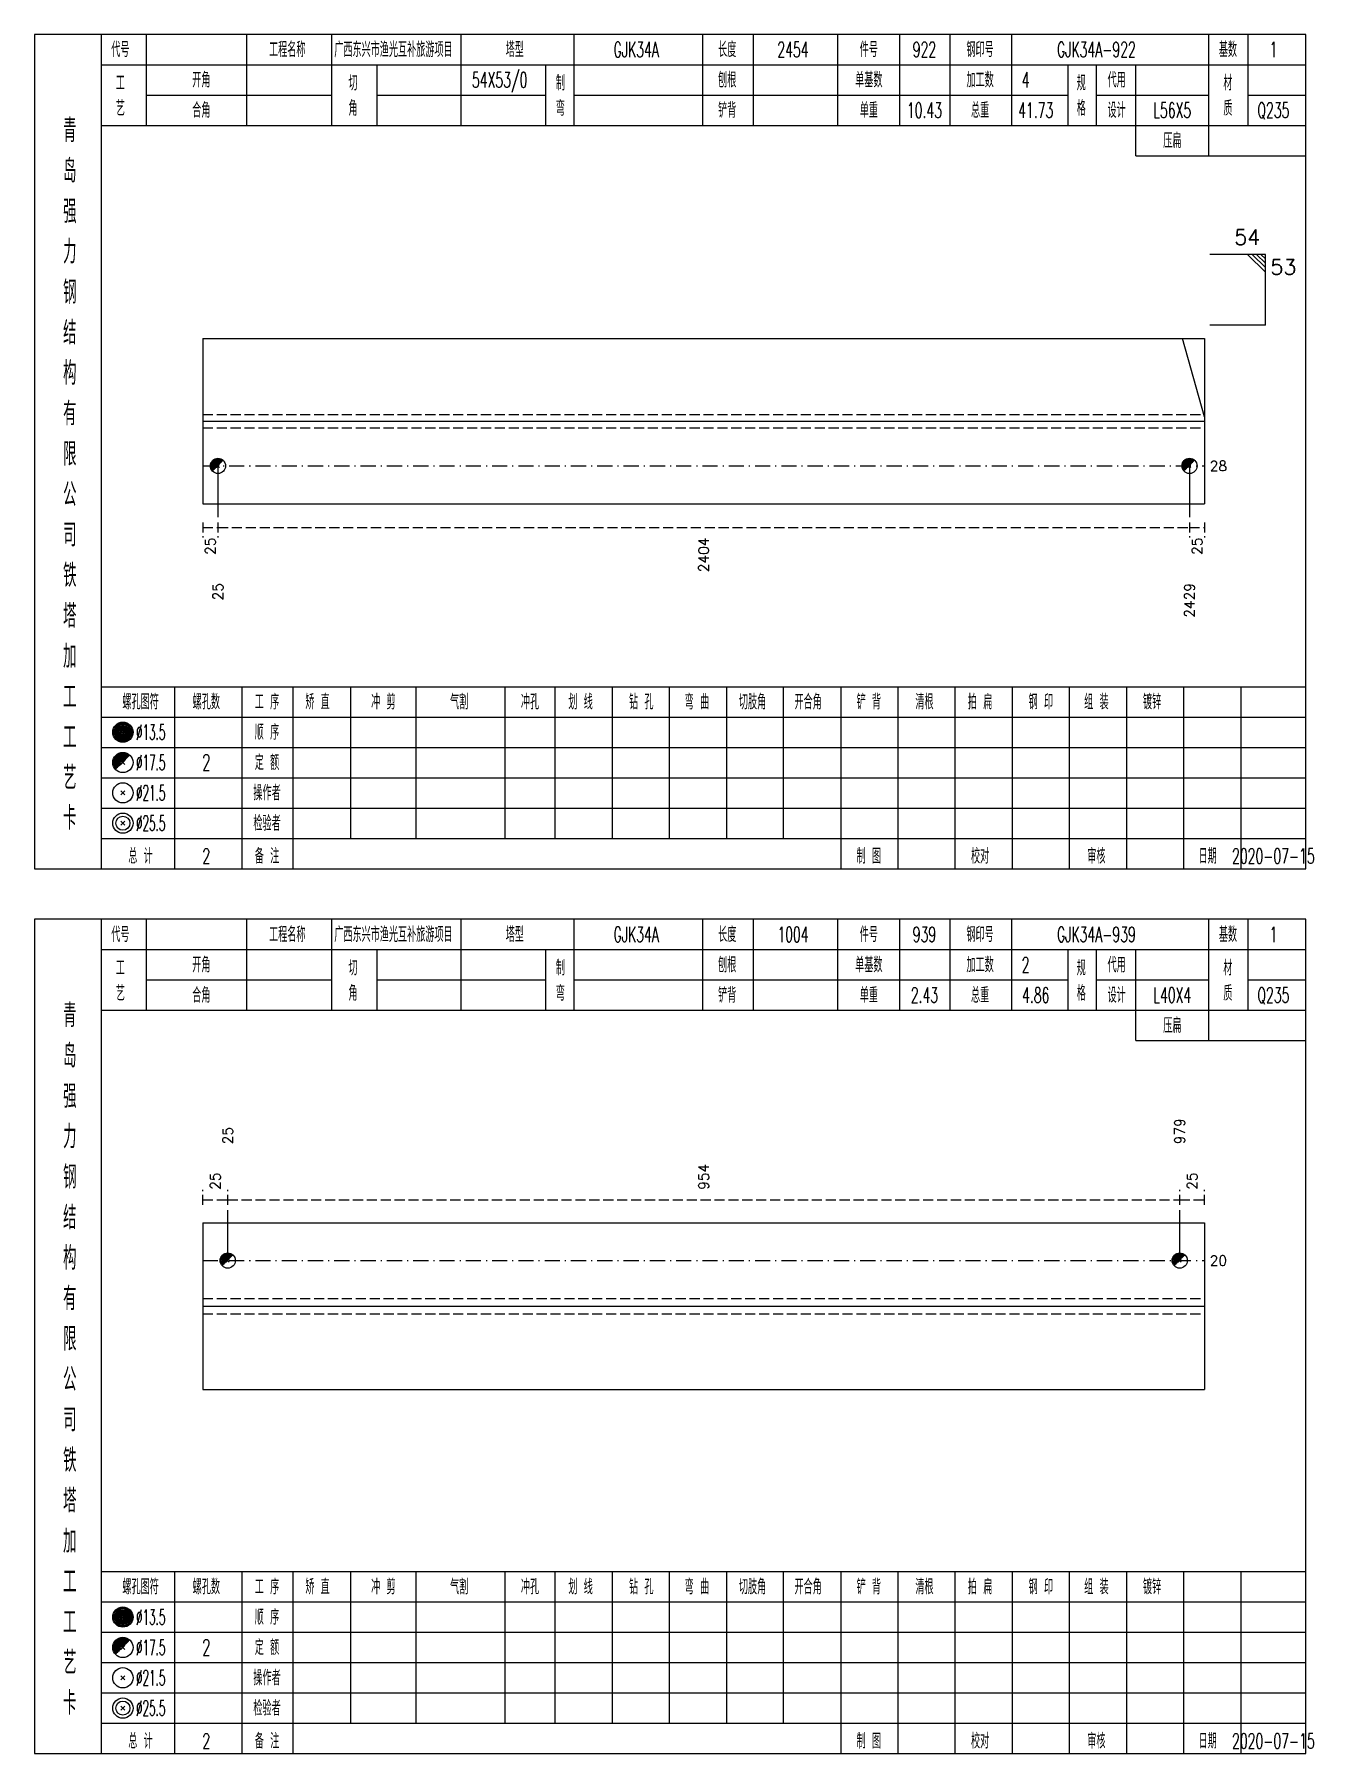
# Model space of a CAD drawing. Extents: x 0 to 2606, y -377 to 6479.
# Drawn here: x 1829.8 to 2082.7, y 2100 to 2440 of the extents above; entities that cross this region are included whole.
import ezdxf
from ezdxf.enums import TextEntityAlignment as Align

# ---------------------------------------------------------------- set-up
doc = ezdxf.new("R2010")
doc.units = 0
doc.header["$MEASUREMENT"] = 0
doc.linetypes.add('一点画线', pattern=[5.2, 3, -1, 0.2, -1])
doc.linetypes.add('虚线', pattern=[2.75, 2, -0.75])
doc.layers.get('0').update_dxf_attribs({"linetype": 'CONTINUOUS', "lineweight": 25})
doc.layers.add('1', color=7, linetype='CONTINUOUS', lineweight=25)
doc.layers.add('4', color=7, linetype='CONTINUOUS', lineweight=25)
doc.styles.get("Standard").update_dxf_attribs({"font": 'simplex.shx', "width": 0.7, "height": 3, "bigfont": 'gbhzfs.shx'})

msp = doc.modelspace()

# ---------------------------------------------------------------- linework, layer by layer
at = {"color": 7, "linetype": 'Continuous', "lineweight": 13}
for p, q in [((2073.2, 2396.5), (2062.2, 2396.5)), ((2069.7, 2396.5), (2073.2, 2393)), ((2070.57, 2396.5), (2073.2, 2393.88)), ((2071.45, 2396.5), (2073.2, 2394.75)), ((2072.32, 2396.5), (2073.2, 2395.62)), ((2073.2, 2382.5), (2073.2, 2396.5)), ((2073.2, 2382.5), (2062.2, 2382.5)), ((2061.2, 2364.38), (2056.84, 2379.84)), ((1866.1, 2354.66), (1866.1, 2344.5)), ((2058.2, 2354.66), (2058.2, 2344.5)), ((1868.03, 2197.5), (1868.03, 2207.5)), ((2056.27, 2197.5), (2056.27, 2207.5))]:
    msp.add_line(p, q, dxfattribs=at)
at = {"color": 7, "linetype": 'Continuous', "lineweight": 18}
for p, q in [((1863.1, 2379.84), (1863.1, 2347.16)), ((1863.1, 2379.84), (2061.2, 2379.84)), ((2061.2, 2379.84), (2061.2, 2347.16)), ((1863.1, 2363.5), (2061.2, 2363.5)), ((1863.1, 2205), (1863.1, 2172)), ((1863.1, 2205), (2061.2, 2205)), ((2061.2, 2205), (2061.2, 2172)), ((1863.1, 2188.5), (2061.2, 2188.5))]:
    msp.add_line(p, q, dxfattribs=at)
at = {"color": 1, "linetype": '虚线', "lineweight": 18}
for p, q in [((1863.1, 2364.84), (2061.2, 2364.84)), ((1863.1, 2362.16), (2061.2, 2362.16)), ((1863.1, 2190), (2061.2, 2190)), ((1863.1, 2187), (2061.2, 2187))]:
    msp.add_line(p, q, dxfattribs=at)
at = {"color": 3, "linetype": '一点画线', "lineweight": 13}
for p, q in [((1863.1, 2354.66), (2061.2, 2354.66)), ((1863.1, 2197.5), (2061.2, 2197.5))]:
    msp.add_line(p, q, dxfattribs=at)
at = {"color": 8, "linetype": '虚线', "lineweight": 9}
for p, q in [((1863.1, 2343.5), (1863.1, 2340.5)), ((1866.1, 2343.5), (1866.1, 2340.5)), ((1866.1, 2343.5), (1866.1, 2340.5)), ((2058.2, 2343.5), (2058.2, 2340.5)), ((2058.2, 2343.5), (2058.2, 2340.5)), ((2061.2, 2343.5), (2061.2, 2340.5)), ((1863.1, 2342.5), (1866.1, 2342.5)), ((1866.1, 2342.5), (2058.2, 2342.5)), ((2058.2, 2342.5), (2061.2, 2342.5)), ((1863.1, 2208.5), (1863.1, 2211.5)), ((1868.03, 2208.5), (1868.03, 2211.5)), ((1868.03, 2208.5), (1868.03, 2211.5)), ((2056.27, 2208.5), (2056.27, 2211.5)), ((2056.27, 2208.5), (2056.27, 2211.5)), ((2061.2, 2208.5), (2061.2, 2211.5)), ((1863.1, 2209.5), (1868.03, 2209.5)), ((1868.03, 2209.5), (2056.27, 2209.5)), ((2056.27, 2209.5), (2061.2, 2209.5))]:
    msp.add_line(p, q, dxfattribs=at)
at = {"color": 7, "linetype": 'Continuous', "lineweight": 0}
for p, q in [((1867.73, 2197.2), (1868.33, 2197.8)), ((1867.73, 2197.8), (1868.33, 2197.2)), ((2055.97, 2197.2), (2056.57, 2197.8)), ((2055.97, 2197.8), (2056.57, 2197.2))]:
    msp.add_line(p, q, dxfattribs=at)
at = {"color": 7, "linetype": 'Continuous', "lineweight": 13}
for centre in [(1868.03, 2197.5), (2056.27, 2197.5)]:
    msp.add_circle(centre, 1.5, dxfattribs=at)
for centre, radius in [((1868.03, 2197.5), 1.35), ((1868.03, 2197.5), 1.2), ((1868.03, 2197.5), 1.05), ((1868.03, 2197.5), 0.9), ((1868.03, 2197.5), 0.75), ((1868.03, 2197.5), 0.6), ((1868.03, 2197.5), 0.45), ((1868.03, 2197.5), 0.3), ((1868.03, 2197.5), 0.15), ((2056.27, 2197.5), 1.35), ((2056.27, 2197.5), 1.2), ((2056.27, 2197.5), 1.05), ((2056.27, 2197.5), 0.9), ((2056.27, 2197.5), 0.75), ((2056.27, 2197.5), 0.6), ((2056.27, 2197.5), 0.45), ((2056.27, 2197.5), 0.3), ((2056.27, 2197.5), 0.15)]:
    msp.add_arc(centre, radius, 45, 225, dxfattribs=at)
at = {"layer": '1', "color": 7, "linetype": 'Continuous', "lineweight": 0}
for p, q in [((1865.8, 2354.36), (1866.4, 2354.96)), ((1865.8, 2354.96), (1866.4, 2354.36)), ((2057.9, 2354.36), (2058.5, 2354.96)), ((2057.9, 2354.96), (2058.5, 2354.36))]:
    msp.add_line(p, q, dxfattribs=at)
at = {"layer": '1', "color": 7, "linetype": 'Continuous', "lineweight": 18}
for p, q in [((1863.1, 2347.16), (2061.2, 2347.16)), ((1863.1, 2172), (2061.2, 2172))]:
    msp.add_line(p, q, dxfattribs=at)
at = {"layer": '1', "color": 7, "linetype": 'Continuous', "lineweight": 13}
for centre in [(1866.1, 2354.66), (2058.2, 2354.66)]:
    msp.add_circle(centre, 1.5, dxfattribs=at)
for centre, radius in [((1866.1, 2354.66), 1.35), ((1866.1, 2354.66), 1.2), ((1866.1, 2354.66), 1.05), ((1866.1, 2354.66), 0.9), ((1866.1, 2354.66), 0.75), ((1866.1, 2354.66), 0.6), ((1866.1, 2354.66), 0.45), ((1866.1, 2354.66), 0.3), ((1866.1, 2354.66), 0.15), ((2058.2, 2354.66), 1.35), ((2058.2, 2354.66), 1.2), ((2058.2, 2354.66), 1.05), ((2058.2, 2354.66), 0.9), ((2058.2, 2354.66), 0.75), ((2058.2, 2354.66), 0.6), ((2058.2, 2354.66), 0.45), ((2058.2, 2354.66), 0.3), ((2058.2, 2354.66), 0.15)]:
    msp.add_arc(centre, radius, 45, 225, dxfattribs=at)
at = {"layer": '4', "color": 1, "linetype": 'Continuous', "lineweight": 18}
for p, q in [((1843.1, 2275), (1843.1, 2440)), ((1852, 2422), (1852, 2440)), ((1871.8, 2422), (1871.8, 2440)), ((1888.6, 2422), (1888.6, 2440)), ((1914.2, 2422), (1914.2, 2440)), ((1936.5, 2422), (1936.5, 2440)), ((1962, 2422), (1962, 2440)), ((1972, 2422), (1972, 2440)), ((1988.7, 2422), (1988.7, 2440)), ((2000.9, 2422), (2000.9, 2440)), ((2010.9, 2422), (2010.9, 2440)), ((2023.1, 2422), (2023.1, 2440)), ((2062, 2416), (2062, 2440)), ((2069.8, 2422), (2069.8, 2440)), ((1843.1, 2434), (2081.2, 2434)), ((1897.6, 2422), (1897.6, 2434)), ((1930.9, 2422), (1930.9, 2434)), ((2034.2, 2422), (2034.2, 2434)), ((2039.8, 2422), (2039.8, 2434)), ((2047.6, 2416), (2047.6, 2434)), ((1852, 2428), (1888.6, 2428)), ((1897.6, 2428), (1930.9, 2428)), ((1936.5, 2428), (2034.2, 2428)), ((2039.8, 2428), (2062, 2428)), ((2069.8, 2428), (2081.2, 2428)), ((1843.1, 2422), (2081.2, 2422)), ((2047.6, 2416), (2081.2, 2416)), ((1843.1, 2311), (2081.2, 2311)), ((1857.6, 2275), (1857.6, 2311)), ((1870.9, 2275), (1870.9, 2311)), ((1881, 2275), (1881, 2311)), ((1892.4, 2281), (1892.4, 2311)), ((1905.3, 2281), (1905.3, 2311)), ((1922.9, 2281), (1922.9, 2311)), ((1932.8, 2281), (1932.8, 2311)), ((1944.1, 2281), (1944.1, 2311)), ((1955.4, 2281), (1955.4, 2311)), ((1966.7, 2281), (1966.7, 2311)), ((1977.9, 2281), (1977.9, 2311)), ((1989.3, 2281), (1989.3, 2311)), ((2000.6, 2281), (2000.6, 2311)), ((2011.9, 2281), (2011.9, 2311)), ((2023.2, 2281), (2023.2, 2311)), ((2034.5, 2281), (2034.5, 2311)), ((2045.8, 2281), (2045.8, 2311)), ((2057.1, 2281), (2057.1, 2311)), ((2068.4, 2281), (2068.4, 2311)), ((1843.1, 2305), (2081.2, 2305)), ((1843.1, 2299), (2081.2, 2299)), ((1843.1, 2293), (2081.2, 2293)), ((1843.1, 2287), (2081.2, 2287)), ((1843.1, 2281), (2081.2, 2281)), ((1989.3, 2275), (1989.3, 2281)), ((2000.6, 2275), (2000.6, 2281)), ((2011.9, 2275), (2011.9, 2281)), ((2023.2, 2275), (2023.2, 2281)), ((2034.5, 2275), (2034.5, 2281)), ((2045.8, 2275), (2045.8, 2281)), ((2057.1, 2275), (2057.1, 2281)), ((2068.4, 2275), (2068.4, 2281)), ((1843.1, 2100), (1843.1, 2265)), ((1852, 2247), (1852, 2265)), ((1871.8, 2247), (1871.8, 2265)), ((1888.6, 2247), (1888.6, 2265)), ((1914.2, 2247), (1914.2, 2265)), ((1936.5, 2247), (1936.5, 2265)), ((1962, 2247), (1962, 2265)), ((1972, 2247), (1972, 2265)), ((1988.7, 2247), (1988.7, 2265)), ((2000.9, 2247), (2000.9, 2265)), ((2010.9, 2247), (2010.9, 2265)), ((2023.1, 2247), (2023.1, 2265)), ((2062, 2241), (2062, 2265)), ((2069.8, 2247), (2069.8, 2265)), ((1843.1, 2259), (2081.2, 2259)), ((1897.6, 2247), (1897.6, 2259)), ((1930.9, 2247), (1930.9, 2259)), ((2034.2, 2247), (2034.2, 2259)), ((2039.8, 2247), (2039.8, 2259)), ((2047.6, 2241), (2047.6, 2259)), ((1852, 2253), (1888.6, 2253)), ((1897.6, 2253), (1930.9, 2253)), ((1936.5, 2253), (2034.2, 2253)), ((2039.8, 2253), (2062, 2253)), ((2069.8, 2253), (2081.2, 2253)), ((1843.1, 2247), (2081.2, 2247)), ((2047.6, 2241), (2081.2, 2241)), ((1843.1, 2136), (2081.2, 2136)), ((1857.6, 2100), (1857.6, 2136)), ((1870.9, 2100), (1870.9, 2136)), ((1881, 2100), (1881, 2136)), ((1892.4, 2106), (1892.4, 2136)), ((1905.3, 2106), (1905.3, 2136)), ((1922.9, 2106), (1922.9, 2136)), ((1932.8, 2106), (1932.8, 2136)), ((1944.1, 2106), (1944.1, 2136)), ((1955.4, 2106), (1955.4, 2136)), ((1966.7, 2106), (1966.7, 2136)), ((1977.9, 2106), (1977.9, 2136)), ((1989.3, 2106), (1989.3, 2136)), ((2000.6, 2106), (2000.6, 2136)), ((2011.9, 2106), (2011.9, 2136)), ((2023.2, 2106), (2023.2, 2136)), ((2034.5, 2106), (2034.5, 2136)), ((2045.8, 2106), (2045.8, 2136)), ((2057.1, 2106), (2057.1, 2136)), ((2068.4, 2106), (2068.4, 2136)), ((1843.1, 2130), (2081.2, 2130)), ((1843.1, 2124), (2081.2, 2124)), ((1843.1, 2118), (2081.2, 2118)), ((1843.1, 2112), (2081.2, 2112)), ((1843.1, 2106), (2081.2, 2106)), ((1989.3, 2100), (1989.3, 2106)), ((2000.6, 2100), (2000.6, 2106)), ((2011.9, 2100), (2011.9, 2106)), ((2023.2, 2100), (2023.2, 2106)), ((2034.5, 2100), (2034.5, 2106)), ((2045.8, 2100), (2045.8, 2106)), ((2057.1, 2100), (2057.1, 2106)), ((2068.4, 2100), (2068.4, 2106))]:
    msp.add_line(p, q, dxfattribs=at)
at = {"layer": '4', "color": 7, "linetype": 'Continuous', "lineweight": 13}
for p, q in [((1847.1, 2301.8), (1847.5, 2302.2)), ((1847.5, 2301.8), (1847.1, 2302.2)), ((1846.9, 2289.6), (1847.7, 2290.4)), ((1847.7, 2289.6), (1846.9, 2290.4)), ((1846.9, 2283.6), (1847.7, 2284.4)), ((1847.7, 2283.6), (1846.9, 2284.4)), ((1847.1, 2126.8), (1847.5, 2127.2)), ((1847.5, 2126.8), (1847.1, 2127.2)), ((1846.9, 2114.6), (1847.7, 2115.4)), ((1847.7, 2114.6), (1846.9, 2115.4)), ((1846.9, 2108.6), (1847.7, 2109.4)), ((1847.7, 2108.6), (1846.9, 2109.4))]:
    msp.add_line(p, q, dxfattribs=at)
at = {"layer": '4', "color": 7, "linetype": 'Continuous', "lineweight": 0}
for p, q in [((1846.9, 2295.6), (1847.7, 2296.4)), ((1846.9, 2296.4), (1847.7, 2295.6)), ((1846.9, 2120.6), (1847.7, 2121.4)), ((1846.9, 2121.4), (1847.7, 2120.6))]:
    msp.add_line(p, q, dxfattribs=at)
at = {"layer": '4', "color": 1, "linetype": 'Continuous', "lineweight": 18}
for points in [[(1829.8, 2440), (1829.8, 2275), (2081.2, 2275), (2081.2, 2440)], [(1829.8, 2265), (1829.8, 2100), (2081.2, 2100), (2081.2, 2265)]]:
    msp.add_lwpolyline(points, close=True, dxfattribs=at)
at = {"layer": '4', "color": 7, "linetype": 'Continuous', "lineweight": 13}
for centre, radius in [((1847.3, 2302), 2), ((1847.3, 2302), 1.8), ((1847.3, 2302), 1.6), ((1847.3, 2302), 1.4), ((1847.3, 2302), 1.2), ((1847.3, 2302), 1), ((1847.3, 2302), 0.8), ((1847.3, 2302), 0.6), ((1847.3, 2302), 0.4), ((1847.3, 2302), 0.2), ((1847.3, 2296), 2), ((1847.3, 2290), 2), ((1847.3, 2284), 2), ((1847.3, 2284), 1.4), ((1847.3, 2127), 2), ((1847.3, 2127), 1.8), ((1847.3, 2127), 1.6), ((1847.3, 2127), 1.4), ((1847.3, 2127), 1.2), ((1847.3, 2127), 1), ((1847.3, 2127), 0.8), ((1847.3, 2127), 0.6), ((1847.3, 2127), 0.4), ((1847.3, 2127), 0.2), ((1847.3, 2121), 2), ((1847.3, 2115), 2), ((1847.3, 2109), 2), ((1847.3, 2109), 1.4)]:
    msp.add_circle(centre, radius, dxfattribs=at)
for centre, radius in [((1847.3, 2296), 1.8), ((1847.3, 2296), 1.6), ((1847.3, 2296), 1.4), ((1847.3, 2296), 1.2), ((1847.3, 2296), 1), ((1847.3, 2296), 0.8), ((1847.3, 2296), 0.6), ((1847.3, 2296), 0.4), ((1847.3, 2296), 0.2), ((1847.3, 2121), 1.8), ((1847.3, 2121), 1.6), ((1847.3, 2121), 1.4), ((1847.3, 2121), 1.2), ((1847.3, 2121), 1), ((1847.3, 2121), 0.8), ((1847.3, 2121), 0.6), ((1847.3, 2121), 0.4), ((1847.3, 2121), 0.2)]:
    msp.add_arc(centre, radius, 45, 225, dxfattribs=at)

# ---------------------------------------------------------------- texts
at = {"color": 7, "linetype": 'Continuous', "lineweight": 13}
msp.add_text('54', height=3, dxfattribs=at).set_placement((2072.2, 2397.5), align=Align.BOTTOM_RIGHT)
msp.add_text('53', height=3, dxfattribs=at).set_placement((2074.2, 2395.5), align=Align.TOP_LEFT)
for s, p in [('28', (2062.2, 2354.66)), ('20', (2062.2, 2197.5))]:
    msp.add_text(s, height=2, dxfattribs=at).set_placement(p, align=Align.MIDDLE_LEFT)
at = {"color": 8, "linetype": 'Continuous', "lineweight": 9}
for s, p in [('25', (1864.6, 2340.5)), ('2404', (1962.15, 2340.5)), ('25', (2059.7, 2340.5))]:
    msp.add_text(s, height=2, rotation=90, dxfattribs=at).set_placement(p, align=Align.MIDDLE_RIGHT)
at = {"color": 7, "linetype": 'Continuous', "lineweight": 13}
for s, p in [('25', (1868.03, 2220.5)), ('979', (2056.27, 2220.5))]:
    msp.add_text(s, height=2, rotation=90, dxfattribs=at).set_placement(p, align=Align.MIDDLE_LEFT)
at = {"color": 8, "linetype": 'Continuous', "lineweight": 9}
for s, p in [('25', (1865.57, 2211.5)), ('954', (1962.15, 2211.5)), ('25', (2058.73, 2211.5))]:
    msp.add_text(s, height=2, rotation=90, dxfattribs=at).set_placement(p, align=Align.MIDDLE_LEFT)
at = {"layer": '1', "color": 7, "linetype": 'Continuous', "lineweight": 13}
for s, p in [('25', (1866.1, 2331.5)), ('2429', (2058.2, 2331.5))]:
    msp.add_text(s, height=2, rotation=90, dxfattribs=at).set_placement(p, align=Align.MIDDLE_RIGHT)
at = {"layer": '4', "color": 1, "linetype": 'Continuous', "lineweight": 13}
for s, height, width, p in [('代号', 3, 0.6, (1846.8, 2437)), ('工程名称', 3, 0.6, (1879.8, 2437)), ('广西东兴市渔光互补旅游项目', 3, 0.6, (1900.8, 2437)), ('塔型', 3, 0.6, (1924.8, 2437)), ('GJK34A', 3, 0.6, (1948.8, 2437)), ('长度', 3, 0.6, (1966.8, 2437)), ('2454', 3, 0.6, (1979.8, 2437)), ('件号', 3, 0.6, (1994.8, 2437)), ('922', 3, 0.6, (2005.8, 2437)), ('钢印号', 3, 0.6, (2016.8, 2437)), ('GJK34A-922', 3, 0.6, (2039.8, 2437)), ('基数', 3, 0.6, (2065.8, 2437)), ('1', 3, 0.6, (2074.8, 2437)), ('工', 3, 0.6, (1846.8, 2430.4)), ('开角', 3, 0.6, (1862.8, 2431)), ('切', 3, 0.6, (1892.8, 2430.4)), ('54X53/0', 3, 0.6, (1921.8, 2431)), ('制', 3, 0.6, (1933.8, 2430.4)), ('刨根', 3, 0.6, (1966.8, 2431)), ('单基数', 3, 0.6, (1994.8, 2431)), ('加工数', 3, 0.6, (2016.8, 2431)), ('4', 3, 0.6, (2025.8, 2431)), ('规', 3, 0.6, (2036.8, 2430.4)), ('代用', 3, 0.6, (2043.8, 2431)), ('材', 3, 0.6, (2065.8, 2430.4)), ('艺', 3, 0.6, (1846.8, 2425.4)), ('合角', 3, 0.6, (1862.8, 2425)), ('角', 3, 0.6, (1892.8, 2425.4)), ('弯', 3, 0.6, (1933.8, 2425.4)), ('铲背', 3, 0.6, (1966.8, 2425)), ('单重', 3, 0.6, (1994.8, 2425)), ('10.43', 3, 0.6, (2005.8, 2425)), ('总重', 3, 0.6, (2016.8, 2425)), ('41.73', 3, 0.6, (2027.8, 2425)), ('格', 3, 0.6, (2036.8, 2425.4)), ('设计', 3, 0.6, (2043.8, 2425)), ('L56X5', 3, 0.6, (2054.8, 2425)), ('质', 3, 0.6, (2065.8, 2425.4)), ('Q235', 3, 0.6, (2074.8, 2425)), ('青', 4.6, 0.8, (1836.8, 2421)), ('压扁', 3, 0.6, (2054.8, 2419)), ('岛', 4.6, 0.8, (1836.8, 2413)), ('强', 4.6, 0.8, (1836.8, 2405)), ('力', 4.6, 0.8, (1836.8, 2397)), ('钢', 4.6, 0.8, (1836.8, 2389)), ('结', 4.6, 0.8, (1836.8, 2381)), ('构', 4.6, 0.8, (1836.8, 2373)), ('有', 4.6, 0.8, (1836.8, 2365)), ('限', 4.6, 0.8, (1836.8, 2357)), ('公', 4.6, 0.8, (1836.8, 2349)), ('司', 4.6, 0.8, (1836.8, 2341)), ('铁', 4.6, 0.8, (1836.8, 2333)), ('塔', 4.6, 0.8, (1836.8, 2325)), ('加', 4.6, 0.8, (1836.8, 2317)), ('工', 4.6, 0.8, (1836.8, 2309)), ('螺孔图符', 3, 0.6, (1850.8, 2308)), ('螺孔数', 3, 0.6, (1863.8, 2308)), ('工 序', 3, 0.6, (1875.8, 2308)), ('矫 直', 3, 0.6, (1885.8, 2308)), ('冲 剪', 3, 0.6, (1898.8, 2308)), ('气割', 3, 0.6, (1913.8, 2308)), ('冲孔', 3, 0.6, (1927.8, 2308)), ('划 线', 3, 0.6, (1937.8, 2308)), ('钻 孔', 3, 0.6, (1949.8, 2308)), ('弯 曲', 3, 0.6, (1960.8, 2308)), ('切肢角', 3, 0.6, (1971.8, 2308)), ('开合角', 3, 0.6, (1982.8, 2308)), ('铲 背', 3, 0.6, (1994.8, 2308)), ('清根', 3, 0.6, (2005.8, 2308)), ('拍 扁', 3, 0.6, (2016.8, 2308)), ('钢 印', 3, 0.6, (2028.8, 2308)), ('组 装', 3, 0.6, (2039.8, 2308)), ('镀锌', 3, 0.6, (2050.8, 2308)), ('工', 4.6, 0.8, (1836.8, 2301)), ('%%C13.5', 3, 0.5, (1852.8, 2302)), ('顺 序', 3, 0.6, (1875.8, 2302)), ('艺', 4.6, 0.8, (1836.8, 2293)), ('%%C17.5', 3, 0.5, (1852.8, 2296)), ('2', 3.2, 0.6, (1863.8, 2296)), ('定 额', 3, 0.6, (1875.8, 2296)), ('操作者', 3, 0.6, (1875.8, 2290)), ('%%C21.5', 3, 0.5, (1852.8, 2290)), ('卡', 4.6, 0.8, (1836.8, 2285)), ('%%C25.5', 3, 0.5, (1852.8, 2284)), ('检验者', 3, 0.6, (1875.8, 2284)), ('总 计', 3, 0.6, (1850.8, 2277.5)), ('2', 3, 0.6, (1863.8, 2277.5)), ('备 注', 3, 0.6, (1875.8, 2277.5)), ('制 图', 3, 0.6, (1994.8, 2277.5)), ('校对', 3, 0.6, (2016.8, 2277.5)), ('审核', 3, 0.6, (2039.8, 2277.5)), ('日期', 3, 0.6, (2061.8, 2277.5)), ('2020-07-15', 3, 0.6, (2074.8, 2277.5)), ('代号', 3, 0.6, (1846.8, 2262)), ('工程名称', 3, 0.6, (1879.8, 2262)), ('广西东兴市渔光互补旅游项目', 3, 0.6, (1900.8, 2262)), ('塔型', 3, 0.6, (1924.8, 2262)), ('GJK34A', 3, 0.6, (1948.8, 2262)), ('长度', 3, 0.6, (1966.8, 2262)), ('1004', 3, 0.6, (1979.8, 2262)), ('件号', 3, 0.6, (1994.8, 2262)), ('939', 3, 0.6, (2005.8, 2262)), ('钢印号', 3, 0.6, (2016.8, 2262)), ('GJK34A-939', 3, 0.6, (2039.8, 2262)), ('基数', 3, 0.6, (2065.8, 2262)), ('1', 3, 0.6, (2074.8, 2262)), ('开角', 3, 0.6, (1862.8, 2256)), ('刨根', 3, 0.6, (1966.8, 2256)), ('单基数', 3, 0.6, (1994.8, 2256)), ('加工数', 3, 0.6, (2016.8, 2256)), ('代用', 3, 0.6, (2043.8, 2256)), ('工', 3, 0.6, (1846.8, 2255.4)), ('切', 3, 0.6, (1892.8, 2255.4)), ('制', 3, 0.6, (1933.8, 2255.4)), ('2', 3, 0.6, (2025.8, 2256)), ('规', 3, 0.6, (2036.8, 2255.4)), ('材', 3, 0.6, (2065.8, 2255.4)), ('艺', 3, 0.6, (1846.8, 2250.4)), ('合角', 3, 0.6, (1862.8, 2250)), ('角', 3, 0.6, (1892.8, 2250.4)), ('弯', 3, 0.6, (1933.8, 2250.4)), ('铲背', 3, 0.6, (1966.8, 2250)), ('单重', 3, 0.6, (1994.8, 2250)), ('2.43', 3, 0.6, (2005.8, 2250)), ('总重', 3, 0.6, (2016.8, 2250)), ('4.86', 3, 0.6, (2027.8, 2250)), ('格', 3, 0.6, (2036.8, 2250.4)), ('设计', 3, 0.6, (2043.8, 2250)), ('L40X4', 3, 0.6, (2054.8, 2250)), ('质', 3, 0.6, (2065.8, 2250.4)), ('Q235', 3, 0.6, (2074.8, 2250)), ('青', 4.6, 0.8, (1836.8, 2246)), ('压扁', 3, 0.6, (2054.8, 2244)), ('岛', 4.6, 0.8, (1836.8, 2238)), ('强', 4.6, 0.8, (1836.8, 2230)), ('力', 4.6, 0.8, (1836.8, 2222)), ('钢', 4.6, 0.8, (1836.8, 2214)), ('结', 4.6, 0.8, (1836.8, 2206)), ('构', 4.6, 0.8, (1836.8, 2198)), ('有', 4.6, 0.8, (1836.8, 2190)), ('限', 4.6, 0.8, (1836.8, 2182)), ('公', 4.6, 0.8, (1836.8, 2174)), ('司', 4.6, 0.8, (1836.8, 2166)), ('铁', 4.6, 0.8, (1836.8, 2158)), ('塔', 4.6, 0.8, (1836.8, 2150)), ('加', 4.6, 0.8, (1836.8, 2142)), ('工', 4.6, 0.8, (1836.8, 2134)), ('螺孔图符', 3, 0.6, (1850.8, 2133)), ('螺孔数', 3, 0.6, (1863.8, 2133)), ('工 序', 3, 0.6, (1875.8, 2133)), ('矫 直', 3, 0.6, (1885.8, 2133)), ('冲 剪', 3, 0.6, (1898.8, 2133)), ('气割', 3, 0.6, (1913.8, 2133)), ('冲孔', 3, 0.6, (1927.8, 2133)), ('划 线', 3, 0.6, (1937.8, 2133)), ('钻 孔', 3, 0.6, (1949.8, 2133)), ('弯 曲', 3, 0.6, (1960.8, 2133)), ('切肢角', 3, 0.6, (1971.8, 2133)), ('开合角', 3, 0.6, (1982.8, 2133)), ('铲 背', 3, 0.6, (1994.8, 2133)), ('清根', 3, 0.6, (2005.8, 2133)), ('拍 扁', 3, 0.6, (2016.8, 2133)), ('钢 印', 3, 0.6, (2028.8, 2133)), ('组 装', 3, 0.6, (2039.8, 2133)), ('镀锌', 3, 0.6, (2050.8, 2133)), ('%%C13.5', 3, 0.5, (1852.8, 2127)), ('顺 序', 3, 0.6, (1875.8, 2127)), ('工', 4.6, 0.8, (1836.8, 2126)), ('%%C17.5', 3, 0.5, (1852.8, 2121)), ('2', 3.2, 0.6, (1863.8, 2121)), ('定 额', 3, 0.6, (1875.8, 2121)), ('艺', 4.6, 0.8, (1836.8, 2118)), ('%%C21.5', 3, 0.5, (1852.8, 2115)), ('操作者', 3, 0.6, (1875.8, 2115)), ('卡', 4.6, 0.8, (1836.8, 2110)), ('%%C25.5', 3, 0.5, (1852.8, 2109)), ('检验者', 3, 0.6, (1875.8, 2109)), ('总 计', 3, 0.6, (1850.8, 2102.5)), ('2', 3, 0.6, (1863.8, 2102.5)), ('备 注', 3, 0.6, (1875.8, 2102.5)), ('制 图', 3, 0.6, (1994.8, 2102.5)), ('校对', 3, 0.6, (2016.8, 2102.5)), ('审核', 3, 0.6, (2039.8, 2102.5)), ('日期', 3, 0.6, (2061.8, 2102.5)), ('2020-07-15', 3, 0.6, (2074.8, 2102.5))]:
    msp.add_text(s, height=height, dxfattribs=dict(at, width=width)).set_placement(p, align=Align.MIDDLE_CENTER)

doc.saveas('drawing.dxf')
